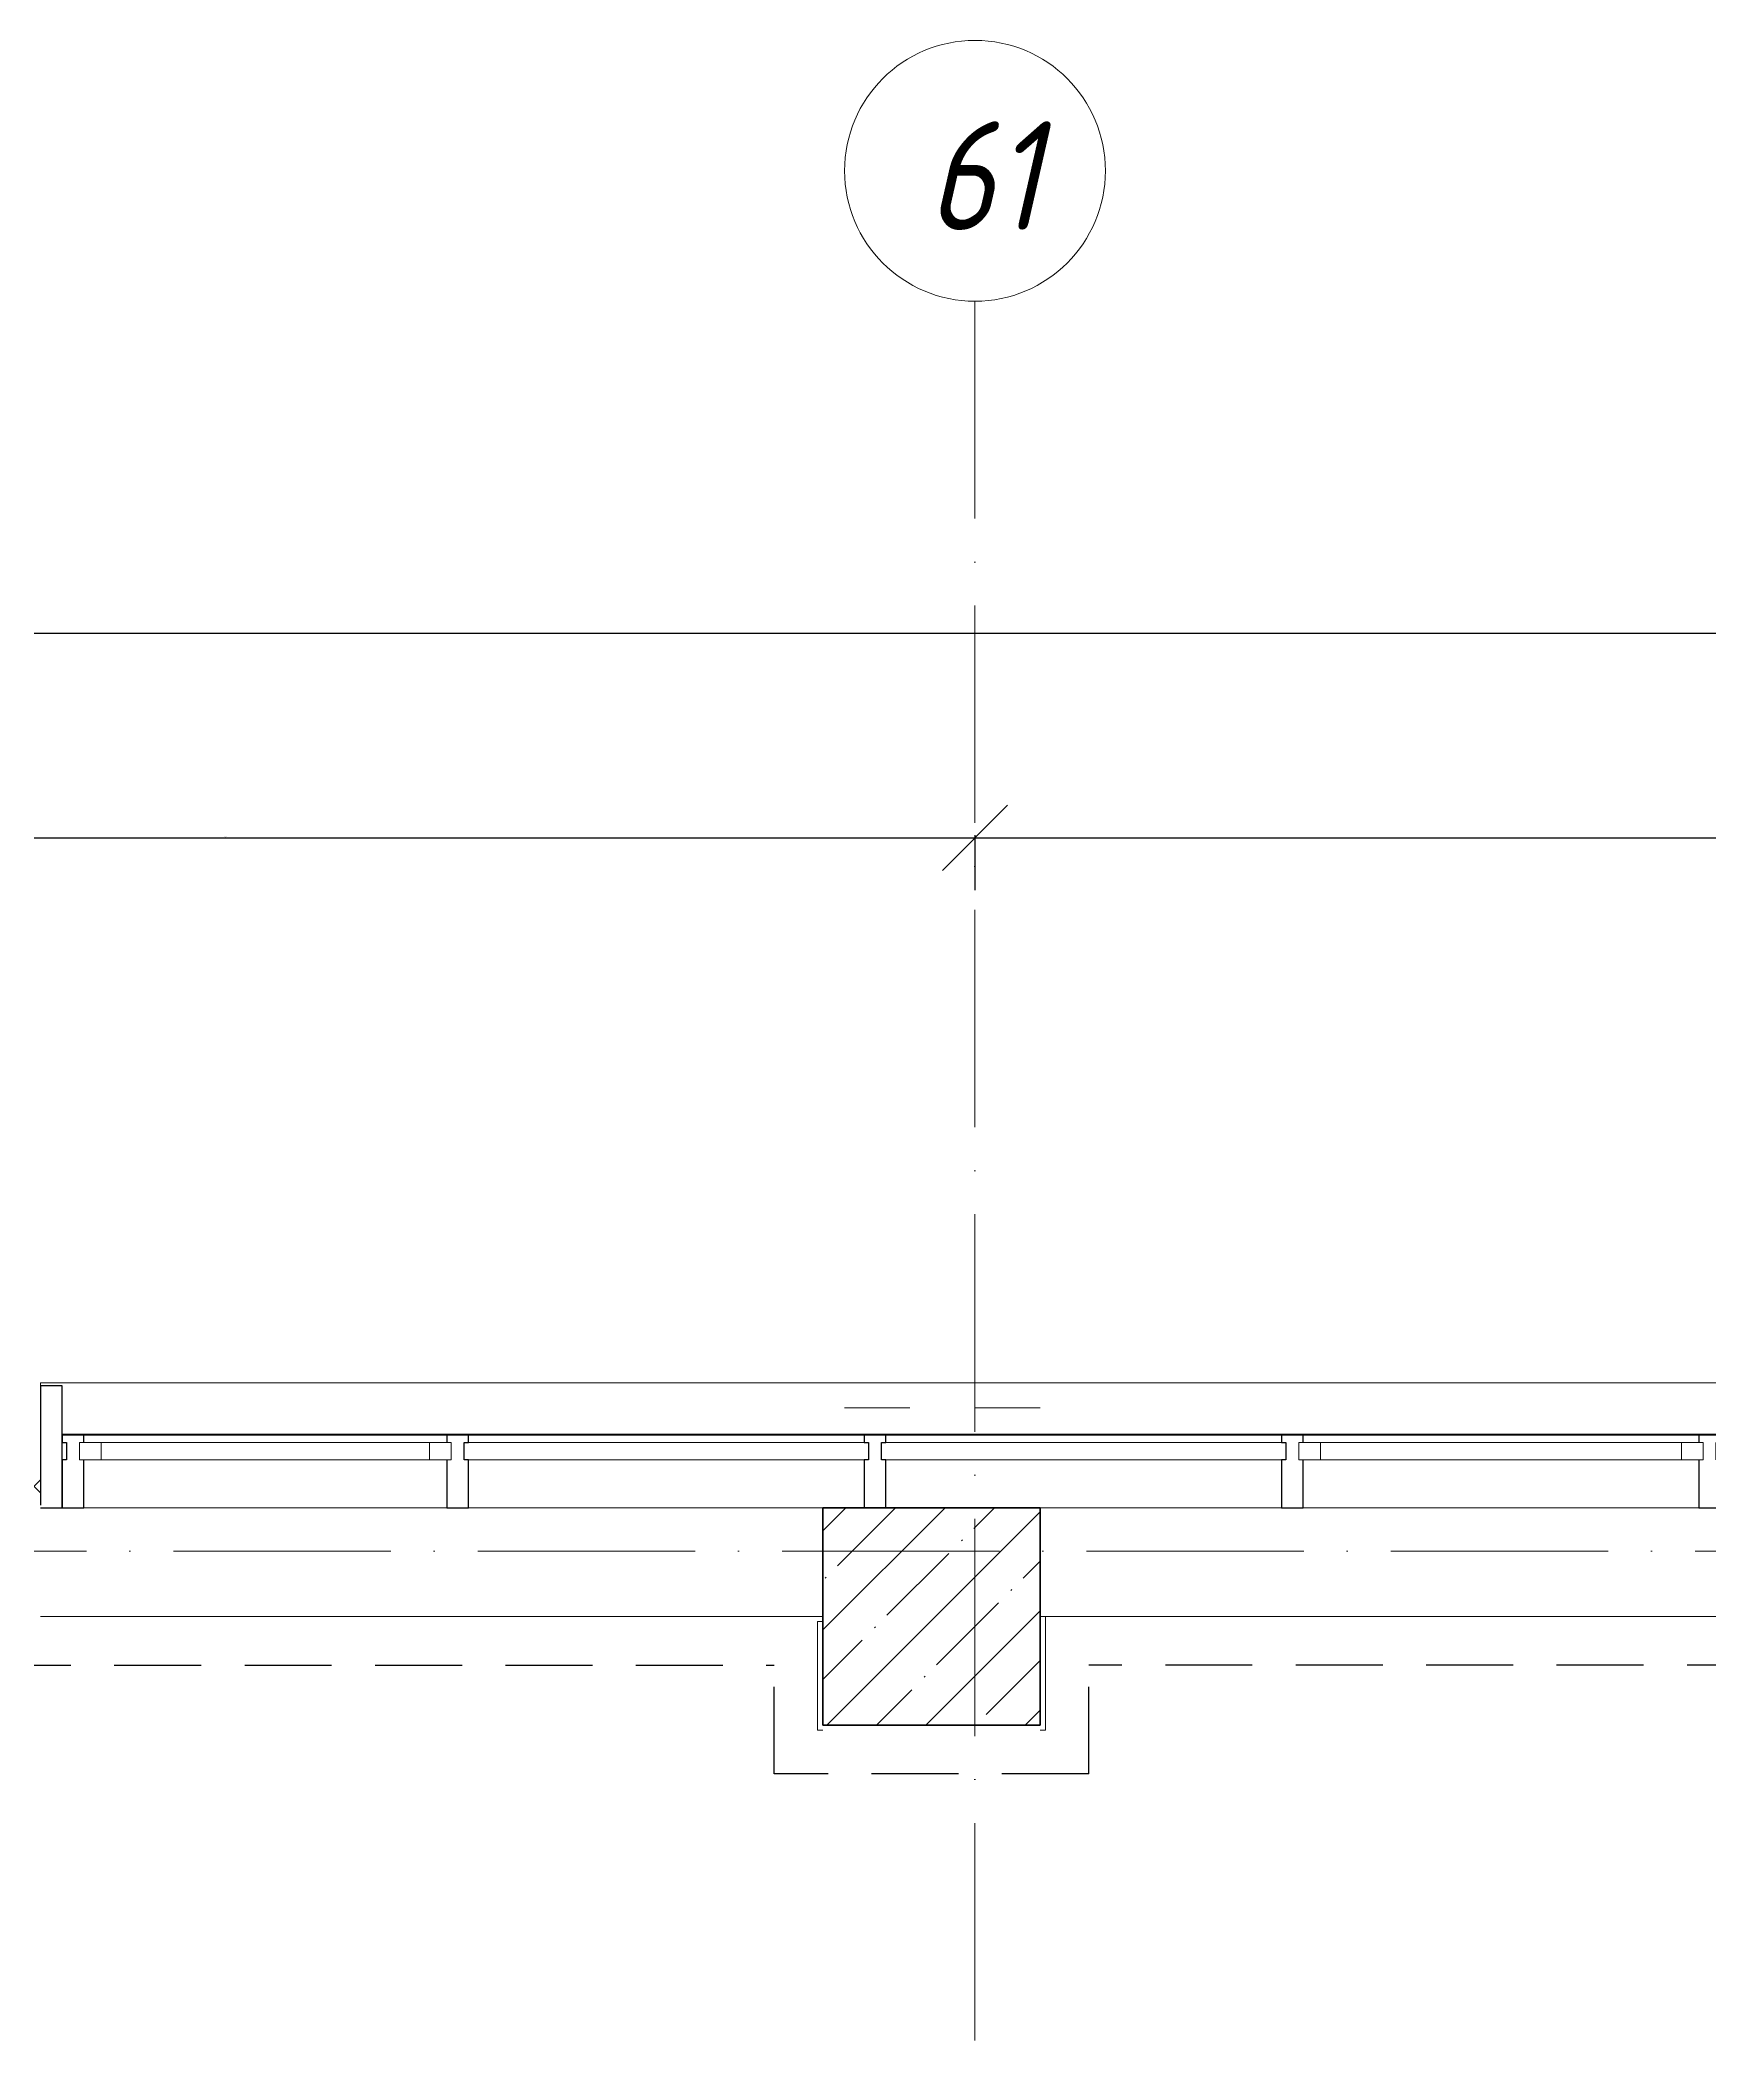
# Model space of a CAD drawing. Header units: millimetres. Extents: x -213536 to 1564669, y -45299 to 942238.
# Drawn here: x 518466 to 522306, y 531133 to 535778 of the extents above; entities that cross this region are included whole.
import ezdxf

# ---------------------------------------------------------------- set-up
doc = ezdxf.new("R2010")
doc.units = ezdxf.units.MM
for name, pattern in [('50_200_ШТРИХ_1Т_ш5_п1_п1_', [700, 500, -100, 0, -100]), ('Штрих короткий', [300, 150, -150]), ('Штриховая _2 мм - 1 мм_', [300, 200, -100])]:
    doc.linetypes.add(name, pattern=pattern)
for name, color, linetype, lineweight in [('0-1', 7, 'Continuous', 5), ('0-2', 7, 'Continuous', 9), ('3) ЖБ 4м', 3, 'Continuous', 30), ('Импосты витража', 7, 'Continuous', 9), ('Импосты витража-1', 7, 'Continuous', 25), ('Каркас_Импост', 7, 'Continuous', 13), ('Каркас_Импост-1', 7, 'Continuous', 9), ('Несущие колонны', 7, 'Continuous', 9), ('Несущие колонны-1', 7, 'Continuous', 35), ('Окна', 7, 'Continuous', 9), ('Оси', 7, 'Continuous', 9), ('Оси-1', 7, 'Continuous', 20), ('Оси-2', 7, '50_200_ШТРИХ_1Т_ш5_п1_п1_', 9), ('Остекление-1', 7, 'Continuous', 9), ('Перемычка-1', 7, 'Штрих короткий', 9), ('Размеры', 7, 'Continuous', 15), ('Стены', 7, 'Continuous', 9), ('Стены-1', 7, 'Continuous', 13), ('Штриховка разреза-1', 7, 'Continuous', 9)]:
    doc.layers.add(name, color=color, linetype=linetype, lineweight=lineweight)
doc.layers.add('СТ-1_1', color=7, linetype='Штриховая _2 мм - 1 мм_', lineweight=90, true_color=0x888888)
doc.layers.get('0-2').off()
doc.styles.add('ISOCPEUR_I_1', font='isocpeui.ttf', dxfattribs={"width": 0.85, "height": 2.5})
doc.styles.add('ISOCPEUR_I_5', font='isocpeui.ttf', dxfattribs={"width": 0.85, "height": 2.1})
doc.dimstyles.new('ISO-2_5_0_9К', dxfattribs={"dimscale": 304.8, "dimtxt": 248.995294, "dimasz": 0.492126, "dimexe": 0.393701, "dimexo": 0.328084, "dimgap": 0, "dimtad": 1, "dimdec": 0, "dimzin": 0, "dimdsep": 46, "dimtxsty": 'ISOCPEUR_I_1', "dimblk1": 'OBLIQUE', "dimblk2": 'OBLIQUE', "dimsah": 1, "dimcen": 0.09, "dimdle": 0.393701, "dimazin": 0, "dimtfac": 1, "dimtdec": 4, "dimtix": 1, "dimtmove": 0, "dimatfit": 3, "dimfxl": 1, "dimtvp": 1, "dimtolj": 1, "dimtzin": 0, "dimarcsym": 2})
pattern_1 = [(45, (0, 0), (-70.71068, 70.71068), []), (135, (0, 0), (-70.71068, -70.71068), [])]

# ---------------------------------------------------------------- blocks, each defined once
blk = doc.blocks.new('Ось сетки - Круг_Ø6_00__ISO-2_5_0_9K_-16731441-АИ2_03_План отделки стен 3-го этажа _Часть 1_')
at = {"layer": 'Оси-1'}
blk.add_circle((0, 0), 3, dxfattribs=at)
blk = doc.blocks.new('_Oblique')
at = {"color": 0, "linetype": 'ByBlock', "lineweight": -2}
blk.add_line((-0.5, -0.5), (0.5, 0.5), dxfattribs=at)
blk = doc.blocks.new('*D3923')
at = {"layer": 'Defpoints', "color": 0, "lineweight": 30, "transparency": 16777216}
for p in [(517166, 534049.2), (520616, 534049.2), (520616, 533943.1)]:
    blk.add_point(p, dxfattribs=at)
at = {"layer": 'Размеры', "color": 0, "lineweight": -2, "transparency": 16777216}
for p, q in [((517166, 533949.2), (517166, 533823.1)), ((520616, 533949.2), (520616, 533823.1)), ((517046, 533943.1), (520736, 533943.1))]:
    blk.add_line(p, q, dxfattribs=at)
at = {"layer": 'Размеры', "color": 0, "lineweight": -2, "transparency": 16777216, "xscale": 150, "yscale": 150, "zscale": 150, "rotation": 180}
blk.add_blockref('_Oblique', (517166, 533943.1), dxfattribs=at)
at = {"layer": 'Размеры', "color": 0, "lineweight": -2, "transparency": 16777216, "xscale": 150, "yscale": 150, "zscale": 150}
blk.add_blockref('_Oblique', (520616, 533943.1), dxfattribs=at)
at = {"layer": 'Размеры', "color": 0, "transparency": 16777216, "insert": (518891, 533944.4), "char_height": 2.5, "width": 781.462, "attachment_point": 5, "style": 'ISOCPEUR_I_1'}
blk.add_mtext('\\A1;3450', dxfattribs=at)
blk = doc.blocks.new('*D3924')
at = {"layer": 'Defpoints', "color": 0, "lineweight": 30, "transparency": 16777216}
for p in [(520616, 534049.2), (524866, 534049.2), (524866, 533943.1)]:
    blk.add_point(p, dxfattribs=at)
at = {"layer": 'Размеры', "color": 0, "lineweight": -2, "transparency": 16777216}
for p, q in [((520616, 533949.2), (520616, 533823.1)), ((524866, 533949.2), (524866, 533823.1)), ((520496, 533943.1), (524986, 533943.1))]:
    blk.add_line(p, q, dxfattribs=at)
at = {"layer": 'Размеры', "color": 0, "lineweight": -2, "transparency": 16777216, "xscale": 150, "yscale": 150, "zscale": 150, "rotation": 180}
blk.add_blockref('_Oblique', (520616, 533943.1), dxfattribs=at)
at = {"layer": 'Размеры', "color": 0, "lineweight": -2, "transparency": 16777216, "xscale": 150, "yscale": 150, "zscale": 150}
blk.add_blockref('_Oblique', (524866, 533943.1), dxfattribs=at)
at = {"layer": 'Размеры', "color": 0, "transparency": 16777216, "insert": (522741, 533944.4), "char_height": 2.5, "width": 781.462, "attachment_point": 5, "style": 'ISOCPEUR_I_1'}
blk.add_mtext('\\A1;4250', dxfattribs=at)
blk = doc.blocks.new('*D3927')
at = {"layer": 'Defpoints', "color": 0, "lineweight": 30, "transparency": 16777216}
for p in [(429166, 534520.1), (532666, 534520.1), (532666, 534414)]:
    blk.add_point(p, dxfattribs=at)
at = {"layer": 'Размеры', "color": 0, "lineweight": -2, "transparency": 16777216}
for p, q in [((429046, 534414), (532786, 534414)), ((429166, 534420.1), (429166, 534294)), ((532666, 534420.1), (532666, 534294))]:
    blk.add_line(p, q, dxfattribs=at)
at = {"layer": 'Размеры', "color": 0, "lineweight": -2, "transparency": 16777216, "xscale": 150, "yscale": 150, "zscale": 150, "rotation": 180}
blk.add_blockref('_Oblique', (429166, 534414), dxfattribs=at)
at = {"layer": 'Размеры', "color": 0, "lineweight": -2, "transparency": 16777216, "xscale": 150, "yscale": 150, "zscale": 150}
blk.add_blockref('_Oblique', (532666, 534414), dxfattribs=at)
at = {"layer": 'Размеры', "color": 0, "transparency": 16777216, "insert": (480916, 534415.3), "char_height": 2.5, "width": 1080.257, "attachment_point": 5, "style": 'ISOCPEUR_I_1'}
blk.add_mtext('\\A1;103500', dxfattribs=at)
blk = doc.blocks.new('BSC_Колонна _Прямоугольная - 500х500-V29-АИ2_03_План отделки стен 3-го этажа _Часть 1_')
at = {"layer": 'Несущие колонны'}
h = blk.add_hatch(dxfattribs=at)
h.set_pattern_fill('FP_34', color=256, style=0, pattern_type=2)
h.set_pattern_definition([(45, (-91350, -87250), (-114.04925, 114.04925), []), (45, (-91235.95, -87250), (-114.04925, 114.04925), [201.613, -40.323, 3.353, -36.97])])
h.paths.add_polyline_path([(-250, -250), (250, -250), (250, 250), (-250, 250), (-250, -39.9)], flags=0)
at = {"layer": 'Несущие колонны-1'}
for p, q in [((250, 250), (-250, 250)), ((-250, 250), (-250, -250)), ((250, -250), (250, 250)), ((-250, -250), (250, -250))]:
    blk.add_line(p, q, dxfattribs=at)
blk = doc.blocks.new('Проем_Дверь_Прямоугольный - 1800х2700h_оконные проемы-25805030-АИ2_03_План отделки стен 3-го этажа _Часть 1_')
at = {"layer": 'Перемычка-1'}
for p, q in [((900, 125), (-900, 125)), ((900, -125), (-900, -125))]:
    blk.add_line(p, q, dxfattribs=at)
blk = doc.blocks.new('Проем_Дверь_Прямоугольный - 2500х2700h_витражные проемы-26174336-АИ2_03_План отделки стен 3-го этажа _Часть 1_')
at = {"layer": 'Перемычка-1'}
for p, q in [((1250, 125), (-1250, 125)), ((1250, -125), (-1250, -125))]:
    blk.add_line(p, q, dxfattribs=at)
blk = doc.blocks.new('Проем_Дверь_Прямоугольный - 500х2700h_оконные проемы-30605588-АИ2_03_План отделки стен 3-го этажа _Часть 1_')
at = {"layer": 'Перемычка-1'}
for p, q in [((250, 115), (-250, 115)), ((250, -115), (-250, -115))]:
    blk.add_line(p, q, dxfattribs=at)
blk = doc.blocks.new('PNS_Панель прямоугольная2 - Нр_Стекло - 40мм-28151954-АИ2_03_План отделки стен 3-го этажа _Часть 1_')
at = {"layer": 'Каркас_Импост'}
for p, q in [((-465, 0), (-465, 40)), ((-465, 40), (-415, 40)), ((-415, 40), (-415, 0)), ((465, 40), (415, 40)), ((415, 40), (415, 0)), ((465, 0), (465, 40)), ((-415, 0), (-465, 0)), ((415, 0), (465, 0))]:
    blk.add_line(p, q, dxfattribs=at)
at = {"layer": 'Каркас_Импост-1'}
for p, q in [((-415, 40), (415, 40)), ((-415, 0), (415, 0))]:
    blk.add_line(p, q, dxfattribs=at)
blk = doc.blocks.new('PNS_Панель прямоугольная1 - Нр_Стекло - 40мм-25328009-АИ2_03_План отделки стен 3-го этажа _Часть 1_')
at = {"layer": 'Остекление-1'}
for p, q in [((-455, 40), (455, 40)), ((-465, 0), (465, 0)), ((455, 0), (-455, 0))]:
    blk.add_line(p, q, dxfattribs=at)
blk = doc.blocks.new('PNS_Панель прямоугольная2 - Нр_Стекло - 40мм-28855703-АИ2_03_План отделки стен 3-го этажа _Часть 1_')
at = {"layer": 'Каркас_Импост'}
for p, q in [((-427.5, 0), (-427.5, 40)), ((-427.5, 40), (-377.5, 40)), ((-377.5, 40), (-377.5, 0)), ((427.5, 40), (377.5, 40)), ((377.5, 40), (377.5, 0)), ((427.5, 0), (427.5, 40)), ((-377.5, 0), (-427.5, 0)), ((377.5, 0), (427.5, 0))]:
    blk.add_line(p, q, dxfattribs=at)
at = {"layer": 'Каркас_Импост-1'}
for p, q in [((-377.5, 40), (377.5, 40)), ((-377.5, 0), (377.5, 0))]:
    blk.add_line(p, q, dxfattribs=at)
blk = doc.blocks.new('Прямоугольный импост - Откос НВФ_50х280 мм-V152-АИ2_03_План отделки стен 3-го этажа _Часть 1_')
at = {"layer": 'Импосты витража-1'}
for p, q in [((-50, 130), (0, 130)), ((-50, -150), (-50, 130)), ((0, 130), (0, -144)), ((0, -150), (-50, -150))]:
    blk.add_line(p, q, dxfattribs=at)
blk = doc.blocks.new('Прямоугольный импост - Импост структурный с накладкой - 150мм-28072245-АИ2_03_План отделки стен 3-го этажа _Часть 1_')
at = {"layer": 'Импосты витража'}
for p, q in [((93115, 87667), (92205, 87667)), ((93115, 87500), (92205, 87500))]:
    blk.add_line(p, q, dxfattribs=at)
blk = doc.blocks.new('Прямоугольный импост - Импост структурный с накладкой - 150мм-V186-АИ2_03_План отделки стен 3-го этажа _Часть 1_')
at = {"layer": 'Импосты витража'}
for p, q in [((92155, 87667), (91245, 87667)), ((92155, 87500), (91600, 87500))]:
    blk.add_line(p, q, dxfattribs=at)
blk = doc.blocks.new('Прямоугольный импост - Импост структурный с накладкой - 150мм-V187-АИ2_03_План отделки стен 3-го этажа _Часть 1_')
at = {"layer": 'Импосты витража'}
for p, q in [((91195, 87667), (90285, 87667)), ((91100, 87500), (90285, 87500))]:
    blk.add_line(p, q, dxfattribs=at)
blk = doc.blocks.new('Прямоугольный импост - Импост структурный с накладкой - 150мм-28072255-АИ2_03_План отделки стен 3-го этажа _Часть 1_')
at = {"layer": 'Импосты витража'}
for p, q in [((94000, 87667), (93165, 87667)), ((94000, 87500), (93165, 87500))]:
    blk.add_line(p, q, dxfattribs=at)
blk = doc.blocks.new('Прямоугольный импост - Импост структурный с накладкой - 150мм-V188-АИ2_03_План отделки стен 3-го этажа _Часть 1_')
at = {"layer": 'Импосты витража-1'}
for p, q in [((-25, 0), (-25, 17)), ((-25, 17), (25, 17)), ((-15, 0), (-25, 0)), ((-15, -40), (-15, 0)), ((25, 17), (25, 0)), ((-25, -150), (-25, -40)), ((-25, -40), (-15, -40)), ((25, -40), (25, -150)), ((25, -150), (-25, -150))]:
    blk.add_line(p, q, dxfattribs=at)
blk = doc.blocks.new('Прямоугольный импост - Импост структурный с накладкой - 150мм-V189-АИ2_03_План отделки стен 3-го этажа _Часть 1_')
at = {"layer": 'Импосты витража-1'}
for p, q in [((-25, 0), (-25, 17)), ((-25, 17), (25, 17)), ((25, 0), (15, 0)), ((15, 0), (15, -40)), ((25, 17), (25, 0)), ((-25, -150), (-25, -40)), ((15, -40), (25, -40)), ((25, -40), (25, -150)), ((25, -150), (-25, -150))]:
    blk.add_line(p, q, dxfattribs=at)
blk = doc.blocks.new('Прямоугольный импост - Импост структурный с накладкой - 150мм-28072285-АИ2_03_План отделки стен 3-го этажа _Часть 1_')
at = {"layer": 'Импосты витража-1'}
for p, q in [((-25, 0), (-25, 17)), ((-25, 17), (25, 17)), ((-15, 0), (-25, 0)), ((-15, -40), (-15, 0)), ((25, 0), (15, 0)), ((15, 0), (15, -40)), ((25, 17), (25, 0)), ((-25, -150), (-25, -40)), ((-25, -40), (-15, -40)), ((15, -40), (25, -40)), ((25, -40), (25, -150))]:
    blk.add_line(p, q, dxfattribs=at)
blk = doc.blocks.new('Отлив_СКБ - Отлив витража_120_НВФ-31886035-АИ2_03_План отделки стен 3-го этажа _Часть 1_')
at = {"layer": 'Окна'}
for p, q in [((0, 113), (0, 120)), ((4800, 120), (0, 120)), ((4800, 120), (4800, 113)), ((50, 2), (4750, 2))]:
    blk.add_line(p, q, dxfattribs=at)
blk = doc.blocks.new('0125-Р-ОО-Ш2-АР-о_23_10_2024_rvt-1-АИ2_03_План отделки стен 3-го этажа _Часть 1_')
at = {"layer": 'Штриховка разреза-1'}
h = blk.add_hatch(dxfattribs=at)
h.set_pattern_fill('FP_50', color=256, style=0, pattern_type=2)
h.set_pattern_definition(pattern_1)
h.paths.add_polyline_path([(103830, 87600), (103830, 87650), (96850, 87650), (96850, 87600), (102988.1, 87600)], flags=0)
h.paths.add_polyline_path([(94100, 87600), (95850, 87600), (95850, 87650), (94100, 87650)], flags=0)
h.paths.add_polyline_path([(89300, 87600), (89300, 87650), (88175, 87650), (88175, 87600), (88855.5, 87600)], flags=0)
h.paths.add_polyline_path([(86375, 87600), (86375, 87650), (85250, 87650), (85250, 87600), (86029, 87600)], flags=0)
h.paths.add_polyline_path([(79400, 87600), (80600, 87600), (80600, 87650), (79400, 87650)], flags=0)
h.paths.add_polyline_path([(83450, 87600), (83450, 87650), (82400, 87650), (82400, 87600), (83202.5, 87600)], flags=0)
h.paths.add_polyline_path([(77549.4, 87600), (77600, 87600), (77600, 87650), (74050, 87650), (74050, 87600), (76607.2, 87600)], flags=0)
h.paths.add_polyline_path([(72250, 87600), (72250, 87650), (71050, 87650), (71050, 87600), (71896.4, 87600)], flags=0)
h.paths.add_polyline_path([(69250, 87600), (69250, 87650), (68050, 87650), (68050, 87600), (69069.9, 87600)], flags=0)
h.paths.add_polyline_path([(66250, 87600), (66250, 87650), (65000, 87650), (65000, 87600), (65301.2, 87600)], flags=0)
h.paths.add_polyline_path([(62000, 87600), (63200, 87600), (63200, 87650), (62000, 87650)], flags=0)
h.paths.add_polyline_path([(60200, 87600), (60200, 87650), (59000, 87650), (59000, 87600), (59648.1, 87600)], flags=0)
h.paths.add_polyline_path([(57200, 87600), (57200, 87650), (56000, 87650), (56000, 87600), (56821.6, 87600)], flags=0)
h.paths.add_polyline_path([(53995.1, 87600), (54200, 87600), (54200, 87650), (52400, 87650), (52400, 87600)], flags=0)
h = blk.add_hatch(dxfattribs=at)
h.set_pattern_fill('FP_50', color=256, style=0, pattern_type=2)
h.set_pattern_definition(pattern_1)
h.paths.add_polyline_path([(103750, 87500), (103830, 87500), (103830, 87600), (96850, 87600), (96850, 87500), (103700, 87500)], flags=0)
h.paths.add_polyline_path([(95350, 87500), (95850, 87500), (95850, 87600), (94100, 87600), (94100, 87506), (94175, 87506), (94175, 87500), (94508.5, 87500)], flags=0)
h.paths.add_polyline_path([(86300, 87500), (86300, 87506), (86375, 87506), (86375, 87600), (85250, 87600), (85250, 87500), (86029, 87500)], flags=0)
h.paths.add_polyline_path([(88250, 87500), (89225, 87500), (89225, 87506), (89300, 87506), (89300, 87600), (88175, 87600), (88175, 87506), (88250, 87506)], flags=0)
h.paths.add_polyline_path([(83202.5, 87500), (83375, 87500), (83375, 87506), (83450, 87506), (83450, 87600), (82400, 87600), (82400, 87506), (82475, 87506), (82475, 87500)], flags=0)
h.paths.add_polyline_path([(80525, 87500), (80525, 87506), (80600, 87506), (80600, 87600), (79400, 87600), (79400, 87506), (79475, 87506), (79475, 87500), (80375.9, 87500)], flags=0)
h.paths.add_polyline_path([(77549.4, 87500), (77600, 87500), (77600, 87600), (74050, 87600), (74050, 87506), (74125, 87506), (74125, 87500), (77100, 87500)], flags=0)
h.paths.add_polyline_path([(71050, 87500), (72175, 87500), (72175, 87506), (72250, 87506), (72250, 87600), (71050, 87600)], flags=0)
h.paths.add_polyline_path([(68125, 87500), (69175, 87500), (69175, 87506), (69250, 87506), (69250, 87600), (68050, 87600), (68050, 87506), (68125, 87506)], flags=0)
h.paths.add_polyline_path([(66175, 87500), (66175, 87506), (66250, 87506), (66250, 87600), (65000, 87600), (65000, 87506), (65075, 87506), (65075, 87500), (65600, 87500)], flags=0)
h.paths.add_polyline_path([(60125, 87500), (60125, 87506), (60200, 87506), (60200, 87600), (59000, 87600), (59000, 87506), (59075, 87506), (59075, 87500), (59648.1, 87500)], flags=0)
h.paths.add_polyline_path([(62075, 87500), (63125, 87500), (63125, 87506), (63200, 87506), (63200, 87600), (62000, 87600), (62000, 87506), (62075, 87506)], flags=0)
h.paths.add_polyline_path([(56821.6, 87500), (57125, 87500), (57125, 87506), (57200, 87506), (57200, 87600), (56000, 87600), (56000, 87506), (56075, 87506), (56075, 87500)], flags=0)
h.paths.add_polyline_path([(53350, 87500), (54125, 87500), (54125, 87506), (54200, 87506), (54200, 87600), (52400, 87600), (52400, 87500), (52550, 87500)], flags=0)
at = {"layer": 'Стены'}
for p, q in [((91100, 87250), (89300, 87250)), ((94100, 87250), (91612, 87250))]:
    blk.add_line(p, q, dxfattribs=at)
at = {"layer": '0-2'}
for name, p in [('Отлив_СКБ - Отлив витража_120_НВФ-31886035-АИ2_03_План отделки стен 3-го этажа _Часть 1_', (89300, 87667)), ('Проем_Дверь_Прямоугольный - 500х2700h_оконные проемы-30605588-АИ2_03_План отделки стен 3-го этажа _Часть 1_', (91350, 87615)), ('Прямоугольный импост - Импост структурный с накладкой - 150мм-28072255-АИ2_03_План отделки стен 3-го этажа _Часть 1_', (-3765, 0)), ('Прямоугольный импост - Импост структурный с накладкой - 150мм-V187-АИ2_03_План отделки стен 3-го этажа _Часть 1_', (0, 0)), ('Прямоугольный импост - Импост структурный с накладкой - 150мм-V186-АИ2_03_План отделки стен 3-го этажа _Часть 1_', (0, 0)), ('Прямоугольный импост - Импост структурный с накладкой - 150мм-28072245-АИ2_03_План отделки стен 3-го этажа _Часть 1_', (0, 0)), ('BSC_Колонна _Прямоугольная - 500х500-V29-АИ2_03_План отделки стен 3-го этажа _Часть 1_', (91350, 87250))]:
    blk.add_blockref(name, p, dxfattribs=at)
at = {"layer": '0-2', "extrusion": (0, 0, -1)}
for name, p in [('Прямоугольный импост - Откос НВФ_50х280 мм-V152-АИ2_03_План отделки стен 3-го этажа _Часть 1_', (-89300, 87650)), ('Прямоугольный импост - Импост структурный с накладкой - 150мм-V189-АИ2_03_План отделки стен 3-го этажа _Часть 1_', (-89375, 87650)), ('Прямоугольный импост - Импост структурный с накладкой - 150мм-V188-АИ2_03_План отделки стен 3-го этажа _Часть 1_', (-90260, 87650)), ('Прямоугольный импост - Импост структурный с накладкой - 150мм-28072285-АИ2_03_План отделки стен 3-го этажа _Часть 1_', (-91220, 87650)), ('Прямоугольный импост - Импост структурный с накладкой - 150мм-V189-АИ2_03_План отделки стен 3-го этажа _Часть 1_', (-92180, 87650)), ('Прямоугольный импост - Импост структурный с накладкой - 150мм-V188-АИ2_03_План отделки стен 3-го этажа _Часть 1_', (-93140, 87650))]:
    blk.add_blockref(name, p, dxfattribs=at)
at = {"layer": '0-2', "rotation": 180}
for name, p in [('PNS_Панель прямоугольная2 - Нр_Стекло - 40мм-28855703-АИ2_03_План отделки стен 3-го этажа _Часть 1_', (89817.5, 87650)), ('PNS_Панель прямоугольная1 - Нр_Стекло - 40мм-25328009-АИ2_03_План отделки стен 3-го этажа _Часть 1_', (90740, 87650)), ('PNS_Панель прямоугольная1 - Нр_Стекло - 40мм-25328009-АИ2_03_План отделки стен 3-го этажа _Часть 1_', (91700, 87650)), ('PNS_Панель прямоугольная2 - Нр_Стекло - 40мм-28151954-АИ2_03_План отделки стен 3-го этажа _Часть 1_', (92660, 87650)), ('Проем_Дверь_Прямоугольный - 1800х2700h_оконные проемы-25805030-АИ2_03_План отделки стен 3-го этажа _Часть 1_', (90200, 87375)), ('Проем_Дверь_Прямоугольный - 2500х2700h_витражные проемы-26174336-АИ2_03_План отделки стен 3-го этажа _Часть 1_', (92850, 87375))]:
    blk.add_blockref(name, p, dxfattribs=at)
blk = doc.blocks.new('3этВверх')
at = {"layer": 'СТ-1_1', "lineweight": 25}
for p, q in [((515036, 532040.4), (520154, 532040.4)), ((520154, 531790.4), (520154, 532040.4)), ((520878, 531790.4), (520878, 532040.4)), ((523654, 532040.4), (520878, 532040.4)), ((520878, 531790.4), (520154, 531790.4))]:
    blk.add_line(p, q, dxfattribs=at)
at = {"layer": 'Стены-1'}
for p, q in [((520266, 532140.4), (520254, 532140.4)), ((520254, 532140.4), (520254, 531890.4)), ((520778, 532152.4), (520766, 532152.4)), ((520778, 531890.4), (520778, 532152.4)), ((520254, 531890.4), (520266, 531890.4)), ((520766, 531890.4), (520778, 531890.4))]:
    blk.add_line(p, q, dxfattribs=at)
at = {"layer": '0-1'}
blk.add_blockref('0125-Р-ОО-Ш2-АР-о_23_10_2024_rvt-1-АИ2_03_План отделки стен 3-го этажа _Часть 1_', (429166, 444902.4), dxfattribs=at)
blk = doc.blocks.new('Ос 3 эт верх часть')
at = {"layer": 'Оси-2'}
for p, q in [((520616, 535177.6), (520616, 501490.4)), ((535374.3, 532302.4), (426847.2, 532302.4))]:
    blk.add_line(p, q, dxfattribs=at)
at = {"layer": 'Оси-1', "xscale": 99.99999999999993, "yscale": 99.99999999999993, "zscale": 99.99999999999993, "rotation": 180}
blk.add_blockref('Ось сетки - Круг_Ø6_00__ISO-2_5_0_9K_-16731441-АИ2_03_План отделки стен 3-го этажа _Часть 1_', (520616, 535477.6), dxfattribs=at)
at = {"layer": 'Оси', "insert": (520505.5, 535591.5), "char_height": 250, "width": 346.329, "attachment_point": 1, "style": 'ISOCPEUR_I_5'}
blk.add_mtext('61', dxfattribs=at)
at = {"layer": 'Размеры'}
for base, p1, p2, override, picture, middle in [((532666, 534414), (429166, 534520.1), (532666, 534520.1), {"dimpost": '<>', "dimfxl": 103500}, '*D3927', (480916, 534415.3)), ((520616, 533943.1), (517166, 534049.2), (520616, 534049.2), {"dimpost": '<>', "dimfxl": 3450}, '*D3923', (518891, 533944.4)), ((524866, 533943.1), (520616, 534049.2), (524866, 534049.2), {"dimpost": '<>', "dimfxl": 4250}, '*D3924', (522741, 533944.4))]:
    dim = blk.add_linear_dim(base=base, p1=p1, p2=p2, dimstyle='ISO-2_5_0_9К', override=override, dxfattribs=at)
    dim.commit()
    dim.dimension.update_dxf_attribs({"geometry": picture, "text_midpoint": middle})

msp = doc.modelspace()

# ---------------------------------------------------------------- block references
at = {"color": 5, "lineweight": 30}
msp.add_blockref('Ос 3 эт верх часть', (0, 0), dxfattribs=at)
at = {"layer": '3) ЖБ 4м'}
msp.add_blockref('3этВверх', (0, 0), dxfattribs=at)

doc.saveas('drawing.dxf')
